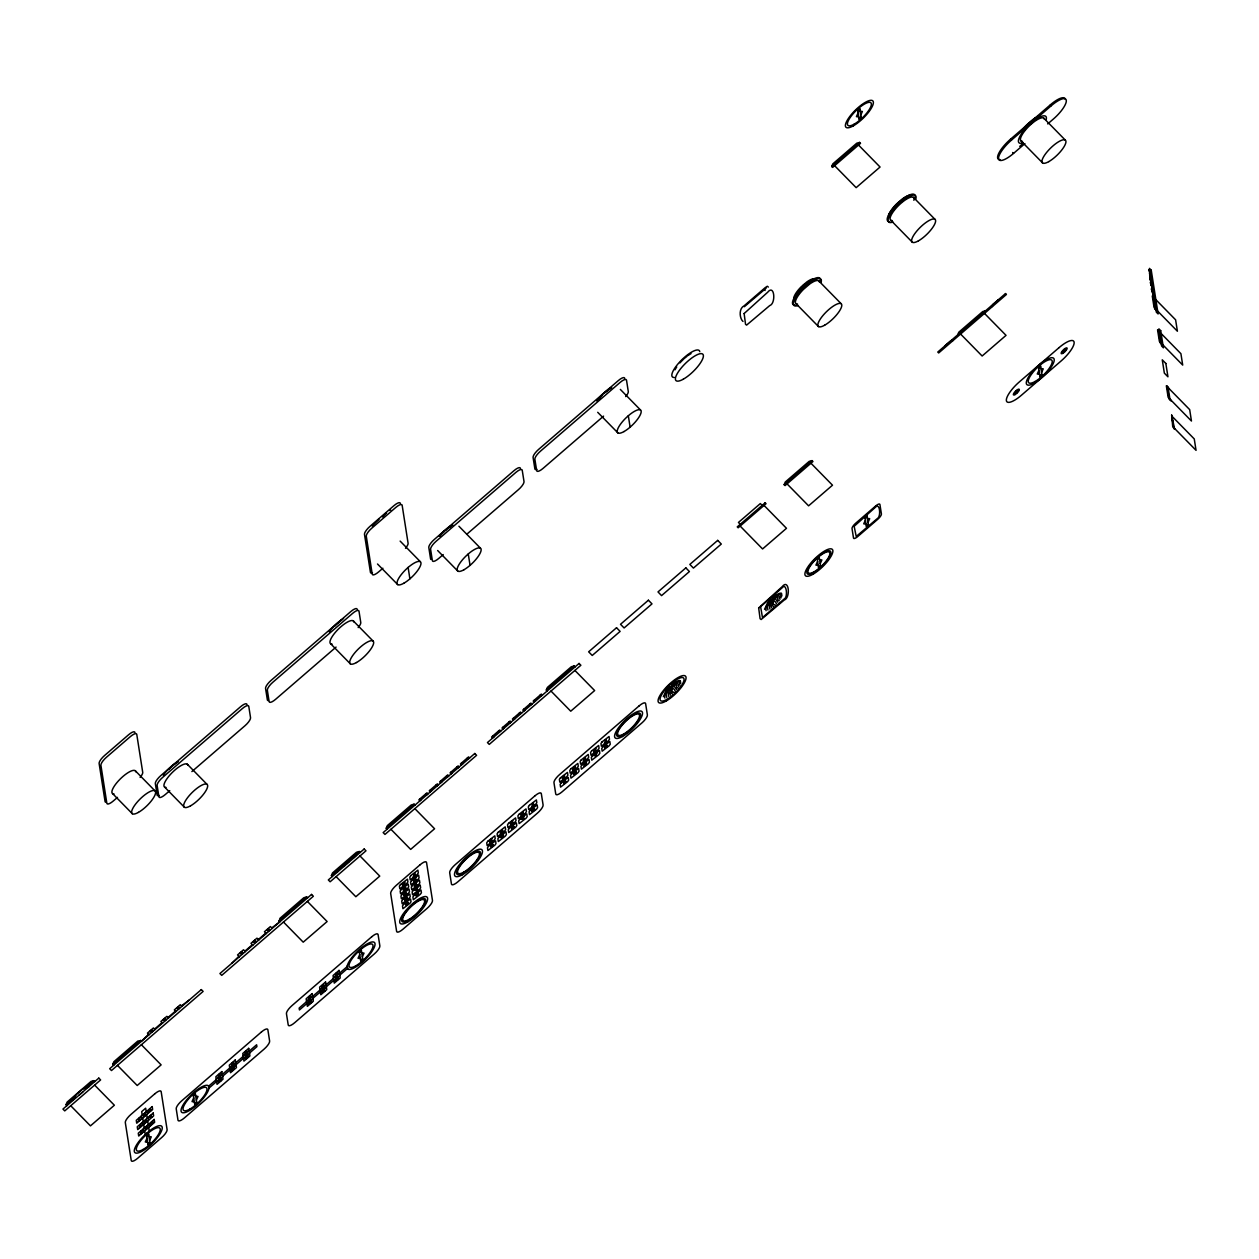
<?xml version="1.0" encoding="UTF-8"?>
<svg xmlns="http://www.w3.org/2000/svg" width="1259" height="1259" viewBox="0 0 1259 1259"><rect width="100%" height="100%" fill="white"/><g stroke="black" fill="none" stroke-linecap="round" stroke-linejoin="round"><path stroke-width="1.5" d="M1150.285 278.821L1150.852 279.592L1150.081 277.987M667.868 692.198L668.718 696.4M769.076 604.824L769.926 609.026M680.694 683.354L680.348 680.789M781.886 595.979L781.556 593.414M663.32 696.699L666.341 690.436L669.882 686.596M764.528 609.325L767.534 603.045L771.075 599.205M1152.788 289.617L1151.418 284.597M66.932 1105.622L66.035 1104.71L67.136 1102.081L91.041 1081.434L93.921 1080.631L94.818 1081.544M113.672 1065.271L112.775 1064.359L113.877 1061.715L137.782 1041.083L141.118 1040.737M279.246 921.478L279.891 918.393L303.797 897.746L306.677 896.943L307.574 897.856M332.313 876.5L331.416 875.587L332.502 872.959L356.407 852.312L359.303 851.509L360.2 852.422M387.142 829.162L386.245 828.249L387.347 825.605L411.252 804.973L414.132 804.171L415.029 805.083M547.209 690.955L546.312 690.042L547.397 687.414L571.303 666.766L574.198 665.964L575.095 666.877M831.727 166.503L832.829 163.875L856.734 143.227L859.614 142.424L860.511 143.337L832.624 167.416L831.727 166.503L859.614 142.424M784.168 484.684L785.254 482.04L809.159 461.408L812.055 460.605L812.952 461.518L785.065 485.596L784.168 484.684L812.055 460.605M957.706 334.847L958.791 332.219L982.697 311.571L985.592 310.768M1152.961 290.719L1151.906 289.664L1152.064 290.609M152.024 1031.861L152.732 1030.901L151.001 1030.602M165.48 1020.246L166.188 1019.302L164.441 1018.987M72.912 1100.476L76.469 1094.401L82.118 1089.523L88.854 1086.706M584.664 764.984L586.049 763.898L583.893 766.086L586.395 764.292L586.395 762.498L584.538 764.78M372.16 525.963L379.006 519.416M382.563 516.977L386.513 512.932M858.087 112.885L856.419 116.631L858.732 116.93M860.715 115.199L862.399 111.469L860.086 111.17M146.973 1138.23L145.304 1141.976L147.602 1142.259M149.601 1140.544L151.269 1136.814L148.971 1136.515M193.713 1097.864L192.045 1101.609L194.358 1101.908M196.341 1100.193L198.025 1096.447L195.712 1096.148M359.728 954.542L358.044 958.272L360.357 958.571M362.356 956.856L364.024 953.11L361.726 952.827M817.595 561.388L815.911 565.118L818.224 565.417M820.223 563.702L821.891 559.956L819.578 559.657M865.405 520.109L863.721 523.838L866.035 524.137M868.033 522.422L869.701 518.677L867.388 518.378M1038.943 370.272L1037.259 374.002L1039.572 374.301M1041.555 372.585L1043.239 368.84L1040.925 368.557M512.555 827.478L513.121 826.408L512.224 827.824M151.379 1123.39L150.765 1124.791L153.189 1123.012L151.174 1124.13L152.78 1121.218L150.545 1123.563L151.379 1123.374M219.334 1080.867L218.657 1082.268L221.222 1080.348L219.113 1081.591L220.829 1078.664L218.468 1081.103L219.334 1080.851M604.21 393.233L607.924 390.164A14.762 4.406 -44.4 0 1 610.646 388.417M804.595 286.564L805.587 285.636M1023.646 128.906A18.791 5.603 -44.4 0 1 1026.903 125.333L1034.127 119.101A18.791 5.603 -44.4 0 1 1037.589 116.867M1023.299 142.786A18.791 5.603 -44.4 0 1 1027.8 126.246L1035.024 120.014A18.791 5.603 -44.4 0 1 1046.166 119.652M85.266 1088.217L93.921 1080.631M857.82 111.107L859.803 109.391M859 118.708L860.999 116.993M117.496 797.372L113.279 801.007A8.058 2.408 -44.4 0 1 106.858 803.321L100.909 765.283A8.058 2.408 -44.4 0 1 106.433 757.273L130.338 736.625A8.058 2.408 -44.4 0 1 136.759 734.327L142.723 772.365A8.058 2.408 -44.4 0 1 140.111 777.401M382.878 568.25L378.66 571.885A8.058 2.408 -44.4 0 1 372.239 574.198L366.275 536.161A8.058 2.408 -44.4 0 1 371.814 528.151L395.719 507.503A8.058 2.408 -44.4 0 1 402.14 505.205L408.089 543.227A8.058 2.408 -44.4 0 1 405.492 548.279M169.76 790.683L165.322 794.508A8.058 2.408 -44.4 0 1 158.902 796.821L157.123 785.411A8.058 2.408 -44.4 0 1 162.647 777.401L242.326 708.597A8.058 2.408 -44.4 0 1 248.763 706.283L250.541 717.693A8.058 2.408 -44.4 0 1 245.017 725.703L191.887 771.578M336.059 647.095L275.564 699.343A8.058 2.408 -44.4 0 1 269.143 701.641L267.349 690.231A8.058 2.408 -44.4 0 1 272.873 682.221L352.567 613.416A8.058 2.408 -44.4 0 1 358.988 611.119L360.766 622.528A8.058 2.408 -44.4 0 1 358.17 627.58M443.231 554.574L438.793 558.398A8.058 2.408 -44.4 0 1 432.372 560.711L430.594 549.302A8.058 2.408 -44.4 0 1 436.118 541.276L515.797 472.487A8.058 2.408 -44.4 0 1 522.217 470.174L524.012 481.583A8.058 2.408 -44.4 0 1 518.488 489.594L466.837 534.194M603.58 416.131L543.085 468.364A8.058 2.408 -44.4 0 1 536.664 470.661L534.87 459.252A8.058 2.408 -44.4 0 1 540.394 451.241L620.089 382.453A8.058 2.408 -44.4 0 1 626.51 380.139L628.288 391.549A8.058 2.408 -44.4 0 1 625.692 396.601M744.321 306.724L766.101 288.185M802.943 285.62L804.942 283.904M898.564 203.061L900.563 201.346M1000.039 159.594A18.791 5.603 -44.4 0 1 1010.552 139.182L1050.399 104.796A18.791 5.603 -44.4 0 1 1065.382 99.414M1024.92 143.589L1013.542 153.409A18.791 5.603 -44.4 0 1 998.56 158.807A18.791 5.603 -44.4 0 1 1011.465 140.111L1051.296 105.709A18.791 5.603 -44.4 0 1 1066.279 100.327A18.791 5.603 -44.4 0 1 1053.39 119.023L1047.693 123.933M1019.759 146.359L1022.607 143.904M268.812 928.56L266.719 930.385M66.035 1104.71L74.8 1097.266M112.775 1064.359L140.678 1040.28M278.79 921.021L306.677 896.943M331.416 875.587L336.106 871.527M344.195 864.54L346.508 862.557M354.597 855.569L359.303 851.509M386.245 828.249L414.132 804.171M546.312 690.042L574.198 665.964M148.593 1034.284L141.307 1041.413M154.574 1029.122L162.033 1022.67M168.014 1017.508L175.489 1011.056M181.453 1005.91L189.385 999.914M238.895 956.305L231.876 963.214M244.875 951.143L252.351 944.706M258.315 939.544L265.791 933.092M271.771 927.93L279.954 921.714M404.013 889.421L405.492 888.146L403.887 888.602L403.588 890.853L403.258 888.76L405.949 887.674L404.045 889.657M146.689 1136.452L148.688 1134.721M193.445 1096.085L195.428 1094.37M359.445 952.748L361.443 951.033M573.616 768.777L575.095 767.486L573.49 767.959L573.191 770.209L572.861 768.116L575.536 767.03L573.648 768.997M500.956 832.199L502.435 830.909L500.83 831.381L500.531 833.631L500.216 831.538L502.892 830.452L500.988 832.419M817.311 559.594L819.31 557.879M865.122 518.315L867.121 516.599M1038.659 368.478L1040.658 366.762M216.233 1079.183L222.213 1074.037M229.689 1067.585L235.653 1062.423M243.129 1055.971L249.109 1050.809M306.551 1001.22L312.515 996.058M319.991 989.605L325.971 984.444M333.43 977.991L339.411 972.845M208.569 1086.265L216.296 1079.592M222.276 1074.431L229.752 1067.978M235.716 1062.816L243.192 1056.364M249.172 1051.202L256.631 1044.765L256.93 1046.654L249.471 1053.106M306.614 1001.613L299.138 1008.066L299.437 1009.97L306.897 1003.517M312.578 996.451L320.054 989.999M326.034 984.853L333.493 978.4M339.474 973.238L347.216 966.566M208.868 1088.169L216.595 1081.497M222.575 1076.335L230.035 1069.882M236.015 1064.721L243.491 1058.268M312.877 998.356L320.353 991.903M326.333 986.741L333.792 980.305M339.773 975.143L347.5 968.454M216.658 1081.89L222.638 1076.728M230.098 1070.276L236.078 1065.114M243.554 1058.662L249.534 1053.515M306.96 1003.911L312.94 998.749M320.416 992.312L326.396 987.15M333.855 980.698L339.836 975.536M147.885 1144.053L149.884 1142.338M194.626 1103.687L196.624 1101.971M360.641 960.365L362.639 958.634M818.507 567.195L820.49 565.48M866.318 525.916L868.301 524.2M1039.855 376.095L1041.838 374.364M445.875 529.945L442.192 533.265A14.762 4.406 -44.4 0 0 439.643 536.066M806.594 284.849L808.719 283.165M149.978 1109.903C150.938 1107.763 148.861 1109.116 148.609 1111.65C156.321 1107.243 145.824 1114.026 150.199 1109.982M150.986 1116.324C152.26 1114.372 149.585 1115.395 149.852 1117.583C154.857 1116.198 147.633 1118.621 151.206 1116.387M1151.245 285.384L1152.268 286.312M1151.403 280.804L1150.364 279.734L1151.45 284.817M1151.891 289.9L1153.559 294.59M404.58 884.133C397.419 887.752 410.229 876.909 402.424 885.99M389.409 510.446L390.652 509.989M742.999 321.454C739.6 318.653 738.498 308.486 744.148 305.795L765.189 287.65L767.298 286.265L768.352 287.068M1153.921 296.904L1152.284 296.022L1154.062 307.432L1156.014 310.218M1159.224 330.771L1157.572 329.889L1159.366 341.299L1161.317 344.085M1169.029 388.575L1166.338 385.821L1168.132 397.23L1170.964 400.929L1170.823 399.984M1171.673 415.108L1172.711 426.565L1174.663 429.335L1171.673 415.108L1173.766 428.422M774.49 604.871L775.292 604.918M673.282 692.245L674.1 692.308M778.188 600.496L779.274 600.685M676.98 687.87L678.066 688.059M776.457 603.722C775.308 600.244 771.861 599.725 771.956 604.792M675.249 691.097C674.1 687.619 670.654 687.099 670.764 692.167M775.544 599.001L777.763 602.164M674.336 686.375L676.555 689.554M773.545 606.508L772.035 605.437M672.337 693.882L670.827 692.812M1151.324 283.983L1151.182 285.274M1152.095 290.845L1152.237 291.758M779.998 599.331L779.242 597.569A7.916 2.361 -44.4 0 0 777.228 596.215A7.916 2.361 -44.4 0 0 771.405 600.464M678.79 686.706L678.034 684.943A7.916 2.361 -44.4 0 0 676.02 683.606A7.916 2.361 -44.4 0 0 670.197 687.839M771.704 607.798L770.366 604.965A6.09 1.81 -44.4 0 1 770.681 603.329A4.139 1.243 -44.4 0 1 774.143 599.74M670.496 695.173L669.159 692.34A6.09 1.81 -44.4 0 1 669.473 690.703A4.139 1.243 -44.4 0 1 672.951 687.131M1050.399 104.796L1051.296 105.709M1043.727 118.11L1065.271 140.079M1034.127 119.101L1035.024 120.014M1026.903 125.333L1027.8 126.246M1149.845 270.874L1148.806 269.804L1150.443 274.73M1148.885 270.355L1149.939 271.425M1021.112 141.008L1042.641 162.962M1149.325 273.124L1150.364 274.179M1150.616 275.831L1149.577 274.777L1151.23 279.687M1149.672 275.328L1150.71 276.382M1149.86 276.587L1149.766 278.884L1151.356 280.505M1150.096 278.082L1151.135 279.136M1150.443 280.285L1151.481 281.355M1010.552 139.182L1011.465 140.111M1151.922 284.109L1150.317 282.457L1151.324 285.872M1151.135 284.691L1152.174 285.762M1151.655 288.012L1152.693 289.066M1152.914 290.483L1151.324 288.862L1152.331 292.277M1152.001 290.215L1153.039 291.27M1152.426 292.969L1153.48 294.039M1012.645 152.496L1013.542 153.409M1155.872 299.689L1175.607 319.817L1177.401 331.227L1157.65 311.099M1161.176 333.541L1180.911 353.685L1182.705 365.094L1162.954 344.95M1168.132 387.662L1189.676 409.616L1191.455 421.025L1169.926 399.072M1172.727 416.981L1194.256 438.935L1196.05 450.344L1174.505 428.39M1172.491 420.349L1172.947 423.197M913.42 197.348L934.949 219.302M858.528 145.053L880.057 167.022L856.151 187.654L834.623 165.7M998.544 299.595L992.564 304.757M991.573 305.607L992.47 306.519M984.491 313.412L1006.035 335.366L982.13 356.014L960.586 334.044M890.79 220.231L912.319 242.2M951.725 340.009L952.622 340.921M950.734 340.874L944.754 346.036M818.696 280.82L841.122 303.687M796.066 303.702L818.507 326.585M764.182 289.57L765.079 290.483M810.953 463.233L832.498 485.203L808.593 505.835L787.048 483.881M764.056 505.426L786.482 528.308L762.576 548.955L740.15 526.073M762.151 505.378L760.357 503.553L738.451 522.454L740.245 524.295M620.341 389.424L640.532 410.009M597.71 412.307L617.901 432.907M458.937 526.246L480.466 548.2M574.907 670.433L594.641 690.562L570.736 711.209L551.001 691.065M437.644 550.513L457.835 571.098M400.142 541.102L420.333 561.687M542.346 695.173L541.291 694.102L533.202 701.09L534.257 702.144M540.142 695.094L541.181 696.164M534.367 700.083L535.405 701.153M531.943 704.143L530.905 703.089L522.815 710.06L523.854 711.13M529.74 704.08L530.779 705.134M523.964 709.069L525.003 710.123M377.511 564.001L397.702 584.585M521.541 713.129L520.502 712.059L512.413 719.046L513.452 720.101M519.337 713.05L520.392 714.121M513.562 718.039L514.616 719.109M511.138 722.099L510.1 721.045L502.011 728.017L503.049 729.087M508.951 722.037L509.989 723.091M503.175 727.025L504.214 728.08M500.752 731.086L499.697 730.015L491.608 737.003L492.662 738.057M498.548 731.007L499.587 732.077M492.773 735.996L493.811 737.066M353.26 620.86L373.01 640.988M469.591 757.981L468.553 756.911L460.464 763.898L461.502 764.968M467.388 757.918L468.427 758.972M461.612 762.907L462.651 763.961M459.189 766.951L458.15 765.897L450.061 772.884L451.1 773.939M456.986 766.888L458.04 767.959M330.629 643.742L350.38 663.871M451.21 771.877L452.249 772.947M448.786 775.937L447.748 774.867L439.659 781.855L440.697 782.925M446.599 775.874L447.637 776.929M440.823 780.863L441.862 781.918M438.384 784.908L437.345 783.853L429.256 790.841L430.31 791.895M436.196 784.845L437.235 785.915M430.421 789.834L431.459 790.904M427.997 793.894L426.958 792.824L418.869 799.811L419.908 800.881M425.794 793.831L426.832 794.885M420.018 798.82L421.057 799.874M414.841 808.624L434.575 828.752L410.67 849.4L390.935 829.272M359.995 855.978L379.746 876.107L355.841 896.738L336.09 876.61M355.494 856.482L354.456 855.428L346.367 862.399L347.405 863.469M353.307 856.419L354.346 857.489M347.531 861.408L348.57 862.462M345.092 865.468L344.053 864.398L335.964 871.385L337.003 872.44M342.904 865.405L343.943 866.46M337.129 870.378L338.167 871.448M187.261 764.182L206.995 784.326M307.385 901.413L327.12 921.541L303.214 942.173L283.48 922.044M164.63 787.08L184.365 807.208M135.217 770.681L154.951 790.825M272.212 928.387L270.417 926.561L264.453 931.723L266.247 933.549M268.025 929.236L268.985 930.212C271.031 928.213 267.915 933.187 267.475 929.724M258.772 940.001L256.978 938.16L250.997 943.321L252.791 945.163M112.586 793.579L132.321 813.707M255.215 940.032L253.264 941.984M254.586 940.851L255.546 941.826C257.607 939.812 254.507 944.769 254.035 941.323M245.332 951.599L243.522 949.774L237.558 954.936L239.352 956.761M241.775 951.631L239.824 953.598M241.146 952.465L242.09 953.425C244.152 951.426 241.051 956.384 240.579 952.937M181.91 1006.366L180.32 1004.745L174.34 1009.907L175.93 1011.528M178.542 1006.571L176.575 1008.522M177.897 1007.389L179.628 1007.688L178.92 1008.632M177.33 1007.861L178.463 1009.026M168.454 1017.964L166.865 1016.343L160.9 1021.505L162.49 1023.126M165.102 1018.185L163.119 1020.136M163.89 1019.475L165.023 1020.64M155.014 1029.579L153.425 1027.958L147.445 1033.12L149.034 1034.741M151.647 1029.799L149.679 1031.751M150.435 1031.09L151.584 1032.238M141.37 1044.734L161.121 1064.878L137.215 1085.51L117.465 1065.382M94.63 1085.101L114.364 1105.229L90.459 1125.876L70.724 1105.732M82.874 1091.868L78.892 1095.314M781.147 597.82L780.659 597.207A10.922 3.258 -44.4 0 0 776.976 595.381M679.939 685.195L679.451 684.597A10.922 3.258 -44.4 0 0 675.768 682.756M777.889 599.882L777.716 598.544A5.665 1.684 -44.4 0 0 772.507 600.26M676.681 687.272L676.524 685.919A5.665 1.684 -44.4 0 0 671.299 687.634M767.943 610.017L767.549 607.782A8.703 2.597 -44.4 0 1 770.13 601.912M666.751 697.392L666.341 695.173A8.703 2.597 -44.4 0 1 668.922 689.287M1167.99 386.702L1170.067 400.016M1150.002 274.273L1150.175 275.375M1152.331 289.161L1152.473 290.026M1153.118 294.118L1153.48 296.447M1153.024 295.991L1155.117 309.305M1158.327 329.858L1160.42 343.156M1167.093 385.789L1169.17 399.103M1063.981 349.719L1064.154 350.789M765.897 609.608L766.07 610.694M628.32 415.753L630.114 427.163M664.705 696.982L664.862 698.068M468.254 553.944L470.048 565.354M408.121 567.431L409.899 578.841M415.281 875.147L413.109 876.783M414.447 875.619L414.998 873.321L413.582 874.218L413.881 876.107M337.443 974.261L335.303 975.882M336.625 974.734L336.421 973.427C338.671 971.68 334.028 973.805 336.074 975.221M323.988 985.876L321.863 987.481M323.185 986.348L322.981 985.042C325.247 983.232 320.636 985.498 322.619 986.82M310.548 997.474L308.408 999.095M309.73 997.962L310.281 995.79L308.896 996.687L309.179 998.434M247.126 1052.225L245.001 1053.846M246.308 1052.713L246.103 1051.407C248.369 1049.66 243.727 1051.784 245.757 1053.185M233.686 1063.839L231.546 1065.46M232.868 1064.311L232.663 1063.021C234.945 1061.211 230.334 1063.477 232.317 1064.799M220.231 1075.454L218.106 1077.074M219.428 1075.926L219.223 1074.619C221.474 1072.873 216.831 1074.997 218.861 1076.414M147.051 1111.036L147.508 1113.885M148.058 1117.457L148.515 1120.305M149.066 1123.878L149.506 1126.726M146.217 1111.76L145.666 1108.188L141.685 1111.634L142.236 1115.206M146.673 1114.608L147.224 1118.181M147.681 1121.029L148.232 1124.602M148.672 1127.45L149.254 1131.133M142.676 1118.055L143.243 1121.612M143.683 1124.476L144.25 1128.033M144.691 1130.881L145.273 1134.579M141.401 1115.915L141.842 1118.779M142.409 1122.336L142.849 1125.184M143.416 1128.756L143.856 1131.605M168.627 769.579A18.791 5.603 -44.4 0 1 178.196 761.758M163.277 775.229A16.115 4.8 -44.4 0 1 177.55 761.868M246.969 704.458A8.058 2.408 -44.4 0 0 240.532 706.771L160.853 775.56A8.058 2.408 -44.4 0 0 155.329 783.57L157.107 794.98A8.058 2.408 -44.4 0 0 159.185 795.483M166.031 787.426A16.115 4.8 -44.4 0 1 171.979 772.79A16.115 4.8 -44.4 0 1 187.89 765.315M106.086 802.219A8.058 2.408 -44.4 0 1 105.064 801.479L99.115 763.458A8.058 2.408 -44.4 0 1 104.639 755.447L128.544 734.8A8.058 2.408 -44.4 0 1 134.965 732.502M113.987 793.925A16.115 4.8 -44.4 0 1 119.935 779.29A16.115 4.8 -44.4 0 1 135.846 771.814M334.642 626.242A18.791 5.603 -44.4 0 1 341.866 620.01M329.276 631.908A16.115 4.8 -44.4 0 1 343.565 618.547M357.194 609.293A8.058 2.408 -44.4 0 0 350.773 611.591L271.078 680.395A8.058 2.408 -44.4 0 0 265.555 688.405L267.349 699.815A8.058 2.408 -44.4 0 0 268.372 700.555M332.046 644.089A16.115 4.8 -44.4 0 1 337.994 629.469A16.115 4.8 -44.4 0 1 353.905 621.977M430.893 559.437A8.058 2.408 -44.4 0 1 430.578 558.87L428.8 547.46A8.058 2.408 -44.4 0 1 434.324 539.45L514.002 470.661A8.058 2.408 -44.4 0 1 520.423 468.348M439.879 535.83A18.791 5.603 -44.4 0 1 444.474 531.188M445.67 530.118A18.791 5.603 -44.4 0 1 452.784 524.987M439.076 536.082A16.115 4.8 -44.4 0 1 441.862 533.013L448.047 527.678A16.115 4.8 -44.4 0 1 451.021 525.758M447.858 528.371A14.762 4.406 -44.4 0 1 450.58 526.608M400.346 503.364A8.058 2.408 -44.4 0 0 393.925 505.677L370.02 526.325A8.058 2.408 -44.4 0 0 364.481 534.335L370.445 572.357A8.058 2.408 -44.4 0 0 372.507 572.861M624.716 378.314A8.058 2.408 -44.4 0 0 618.295 380.611L538.6 449.416A8.058 2.408 -44.4 0 0 533.076 457.426L534.87 468.836A8.058 2.408 -44.4 0 0 536.932 469.339M598.906 398.835A18.791 5.603 -44.4 0 1 602.164 395.263M605.736 391.927A18.791 5.603 -44.4 0 1 611.732 387.457M596.797 400.929A16.115 4.8 -44.4 0 1 601.928 394.822L608.113 389.487A16.115 4.8 -44.4 0 1 611.087 387.567M599.693 397.86A14.762 4.406 -44.4 0 1 602.258 395.058M672.778 692.057A16.902 5.036 -44.4 0 1 672.18 689.177M664.894 696.07A9.93 2.959 -44.4 0 1 667.223 690.294A9.93 2.959 -44.4 0 1 674.619 683.448M671.708 684.943A11.331 3.384 -44.4 0 1 679.797 680.505M766.101 608.695A9.93 2.959 -44.4 0 1 768.431 602.919A9.93 2.959 -44.4 0 1 775.812 596.074M773.986 604.682A16.902 5.036 -44.4 0 1 773.372 601.802M772.916 597.569A11.331 3.384 -44.4 0 1 781.005 593.131M674.257 377.464A18.791 5.603 -44.4 0 1 681.198 360.404A18.791 5.603 -44.4 0 1 699.768 351.67M675.013 369.8A16.115 4.8 -44.4 0 1 676.728 366.983M679.954 362.907A16.115 4.8 -44.4 0 1 683.889 358.925M684.927 358.012A16.115 4.8 -44.4 0 1 687.021 356.297M688.043 355.526A16.115 4.8 -44.4 0 1 691.018 353.622M797.482 304.048A16.115 4.8 -44.4 0 1 803.415 289.428L809.616 284.078A16.115 4.8 -44.4 0 1 819.326 281.937M794.933 305.103A18.791 5.603 -44.4 0 1 803.635 286.312A18.791 5.603 -44.4 0 1 820.223 281.434M798.253 305.481A18.791 5.603 -44.4 0 1 802.77 288.94A18.791 5.603 -44.4 0 1 821.12 282.346M793.737 298.965A14.762 4.406 -44.4 0 1 801.07 286.91L806.736 282.016A14.762 4.406 -44.4 0 1 815.045 279.026M892.19 220.577A16.115 4.8 -44.4 0 1 899.65 204.477A16.115 4.8 -44.4 0 1 913.877 200.291M892.977 222.009A18.791 5.603 -44.4 0 1 897.478 205.469A18.791 5.603 -44.4 0 1 915.844 198.875M889.641 221.631A18.791 5.603 -44.4 0 1 898.344 202.841A18.791 5.603 -44.4 0 1 914.947 197.962M888.524 215.446A16.115 4.8 -44.4 0 1 896.345 204.115L902.53 198.78A16.115 4.8 -44.4 0 1 911.626 195.507M1022.513 141.354A16.115 4.8 -44.4 0 1 1028.461 126.718A16.115 4.8 -44.4 0 1 1044.372 119.243M1021.537 130.999A16.115 4.8 -44.4 0 1 1026.667 124.893L1032.852 119.558A16.115 4.8 -44.4 0 1 1038.439 116.395M414.148 880.907L416.304 879.789L413.597 881.662L413.644 879.962L415.879 877.964L414.148 880.907M511.091 823.669L513.247 822.552L510.54 824.44L510.603 822.725L512.822 820.726L511.091 823.669M583.751 760.247L585.907 759.13L583.153 760.908L585.482 757.304L583.751 760.247M414.353 886.226C421.466 881.725 411.583 890.003 416.556 882.889C411.394 887.296 418.334 881.819 414.353 886.226M489.72 841.988C497.037 837.392 486.792 845.843 491.923 838.651C486.761 843.058 493.701 837.581 489.72 841.988M562.38 778.566C569.54 774.017 559.547 782.437 564.583 775.229C559.421 779.636 566.361 774.159 562.38 778.566M143.227 1115.269L145.367 1115.033L143.29 1117.111L145.95 1114.813L143.888 1115.049L145.556 1112.909L143.274 1115.112M144.234 1121.69L146.374 1121.454L144.297 1123.516L146.957 1121.218L144.816 1121.344L146.548 1119.33L144.234 1121.69M145.241 1128.111L147.382 1127.875L145.289 1129.937L147.964 1127.639L145.824 1127.749L147.555 1125.751L145.241 1128.111M218.216 1078.333L220.356 1078.097L218.263 1080.159L220.923 1077.861L218.798 1077.972L220.53 1075.957L218.216 1078.333M231.656 1066.719L233.796 1066.483L231.719 1068.545L234.379 1066.247L232.317 1066.483L233.969 1064.359L231.656 1066.719M245.096 1055.105L247.252 1054.869L245.159 1056.946L247.818 1054.649L245.757 1054.885L247.425 1052.744L245.096 1055.105M308.518 1000.354L310.658 1000.118L308.581 1002.18L311.241 999.882L309.116 1000.008L310.847 997.994L308.518 1000.354M321.958 988.74L324.114 988.504L322.021 990.581L324.68 988.284L322.556 988.394L324.287 986.379L321.958 988.74M335.413 977.141L337.554 976.905L335.476 978.967L338.136 976.669L335.996 976.779L337.727 974.765L335.413 977.141M520.911 814.148L523.099 813.896L520.974 816.005L523.681 813.66L521.588 813.912L523.288 811.725L520.911 814.148M593.571 750.726L595.759 750.474L593.634 752.583L596.341 750.238L594.169 750.364L595.932 748.302L593.571 750.726M403.84 895.322C409.332 894.268 405.288 890.003 403.84 895.322M531.975 811.158C537.373 810.277 533.438 805.807 531.975 811.158M604.635 747.736C610.127 746.681 606.083 742.417 604.635 747.736M232.553 1069.867L234.63 1068.466L232.018 1070.606L233.623 1068.419L232.553 1069.867M246.009 1058.268L248.117 1057.135L245.458 1059.008L245.521 1057.403L247.724 1055.451L246.009 1058.268M309.415 1003.502L311.54 1002.384L308.88 1004.257L308.943 1002.652L311.13 1000.7L309.462 1003.392M322.871 991.903L324.979 990.77L322.273 992.533L324.586 989.086L322.902 991.777M336.31 980.289L338.419 979.156L335.728 980.934L338.026 977.472L336.358 980.163M418.523 893.276C417.406 898.58 412.779 895.086 418.523 893.276M503.506 835.095C502.388 840.398 497.761 836.905 503.506 835.095M576.166 771.673C575.048 776.976 570.421 773.482 576.166 771.673M407.475 898.108C402.675 904.812 405.854 894.645 407.475 898.108M514.05 826.943C509.281 833.615 512.444 823.449 514.05 826.943M231.908 1069.363L234.268 1067.065L231.908 1069.363M405.241 899.949L406.83 898.501L405.241 899.949M511.799 828.768L513.452 827.431L511.799 828.768M406.626 897.667L405.193 899.068L406.626 897.667M585.844 763.08L584.412 764.465L585.844 763.08M208.978 1086.989L208.774 1089.129A18.791 5.603 -44.4 0 1 187.89 1111.382A18.791 5.603 -44.4 0 1 186.175 1100.476A18.791 5.603 -44.4 0 1 208.239 1085.683L208.978 1086.989M347.295 965.606L347.846 969.052A18.791 5.603 -44.4 0 0 369.894 954.243A18.791 5.603 -44.4 0 0 368.179 943.337A18.791 5.603 -44.4 0 0 347.295 965.606M408.184 902.908C405.319 909.439 404.737 900.704 408.184 902.908M493.166 844.726C490.318 851.257 489.72 842.523 493.166 844.726M565.826 781.304C563.041 787.756 562.38 779.101 565.826 781.304M407.586 903.537C405.524 907.818 406.09 900.626 407.586 903.537M492.584 845.356C490.475 849.636 491.089 842.46 492.584 845.356M565.244 781.933C563.119 786.277 563.749 779.006 565.244 781.933M416.32 894.976L417.925 893.78L416.32 894.976M501.318 836.794L502.829 835.441L501.318 836.794M573.962 773.372L575.473 772.019L573.962 773.372M744.132 313.538L745.533 324.303L746.603 325.105L769.737 305.575C776.111 303.639 774.584 283.543 767.66 292.261L744.132 313.538M758.673 607.94L760.09 618.72L761.144 619.522L784.294 599.976C790.668 598.041 789.125 577.96 782.201 586.663L758.673 607.94M760.609 606.665L762.482 617.571L784.121 599.048C788.307 597.427 786.34 582.114 782.327 587.638L760.609 606.665M854.153 526.309L856.214 536.46L877.366 518.535C881.206 516.757 879.915 502.199 875.587 507.125L854.153 526.309M406.075 893.607L404.517 895.165L406.075 893.607M534.209 809.443L532.746 811.032L534.209 809.443M606.869 746.02L605.406 747.61L606.869 746.02M400.456 884.558L399.386 886.1L399.811 888.854L406.83 883.425L407.9 881.882L407.475 879.128L400.456 884.558M401.228 889.515L400.157 891.073L400.598 893.827L407.617 888.398L408.687 886.84L408.246 884.086L401.228 889.515M410.859 875.572L409.789 877.13L410.214 879.884L417.233 874.454L418.303 872.896L417.878 870.142L410.859 875.572M402.014 894.488L400.944 896.03L401.369 898.784L408.388 893.355L409.458 891.797L409.033 889.043L402.014 894.488M411.63 880.545L410.56 882.087L411.001 884.841L418.004 879.411L419.074 877.869L418.649 875.099L411.63 880.545M402.786 899.445L401.715 900.988L402.156 903.757L409.175 898.312L410.229 896.77L409.804 894.016L402.786 899.445M412.401 885.502L411.331 887.044L411.772 889.814L418.791 884.369L419.861 882.827L419.42 880.072L412.401 885.502M403.557 904.403L402.487 905.961L402.927 908.715L409.946 903.285L411.016 901.727L410.576 898.973L403.557 904.403M413.188 890.459L412.118 892.017L412.543 894.771L419.562 889.342L420.632 887.784L420.207 885.03L413.188 890.459M413.959 895.432L412.889 896.975L413.33 899.729L420.349 894.299L421.419 892.757L420.978 890.003L413.959 895.432M487.784 841.264L486.714 842.806L487.139 845.576L494.157 840.131L495.228 838.588L494.803 835.834L487.784 841.264M488.555 846.221L487.485 847.779L487.91 850.533L494.929 845.104L495.999 843.546L495.574 840.792L488.555 846.221M498.171 832.293L497.1 833.836L497.541 836.59L504.56 831.16L505.63 829.602L505.189 826.848L498.171 832.293M498.957 837.251L497.887 838.793L498.312 841.563L505.331 836.118L506.401 834.575L505.976 831.821L498.957 837.251M508.573 823.307L507.503 824.85L507.944 827.619L514.962 822.174L516.033 820.632L515.592 817.878L508.573 823.307M509.344 828.265L508.29 829.823L508.715 832.577L515.734 827.147L516.804 825.589L516.363 822.835L509.344 828.265M518.976 814.337L517.905 815.879L518.33 818.633L525.349 813.204L526.419 811.646L525.994 808.892L518.976 814.337M519.747 819.294L518.677 820.837L519.117 823.606L526.136 818.161L527.206 816.619L526.766 813.865L519.747 819.294M529.378 805.351L528.308 806.909L528.733 809.663L535.752 804.218L536.822 802.675L536.397 799.921L529.378 805.351M530.149 810.308L529.079 811.866L529.504 814.62L536.523 809.191L537.593 807.633L537.168 804.879L530.149 810.308M560.428 777.842L559.358 779.384L559.799 782.154L566.818 776.709L567.888 775.166L567.447 772.412L560.428 777.842M561.215 782.799L560.145 784.357L560.57 787.111L567.589 781.682L568.659 780.124L568.234 777.37L561.215 782.799M570.831 768.871L569.76 770.414L570.201 773.168L577.22 767.738L578.29 766.18L577.85 763.426L570.831 768.871M571.602 773.829L570.547 775.371L570.972 778.141L577.991 772.696L579.061 771.153L578.621 768.399L571.602 773.829M581.233 759.885L580.163 761.427L580.588 764.197L587.607 758.752L588.677 757.21L588.252 754.456L581.233 759.885M582.004 764.842L580.934 766.401L581.375 769.155L588.394 763.725L589.464 762.167L589.023 759.413L582.004 764.842M591.636 750.915L590.565 752.457L590.99 755.211L598.009 749.782L599.079 748.224L598.654 745.47L591.636 750.915M592.407 755.872L591.337 757.414L591.761 760.184L598.78 754.739L599.851 753.197L599.426 750.443L592.407 755.872M602.022 741.929L600.952 743.487L601.393 746.241L608.412 740.796L609.482 739.253L609.041 736.499L602.022 741.929M602.809 746.886L601.739 748.444L602.164 751.198L609.183 745.769L610.253 744.211L609.828 741.457L602.809 746.886M147.24 1132.738L143.668 1136.074A18.791 5.603 -44.4 0 0 137.467 1153.071A18.791 5.603 -44.4 0 0 160.302 1133.336A18.791 5.603 -44.4 0 0 150.891 1129.842L147.24 1132.738M859.661 108.431L857.662 110.147L859.157 119.668L861.14 117.937L859.661 108.431M616.532 627.737L588.645 651.816L592.234 655.467L620.12 631.389L616.532 627.737M648.401 600.213L620.514 624.291L624.102 627.958L651.989 603.879L648.401 600.213M685.856 567.872L658.001 591.919L661.557 595.617L689.413 571.555L685.856 567.872M717.709 540.379L689.838 564.425L693.426 568.092L721.297 544.045L717.709 540.379M1005.516 293.567L937.782 352.048L938.679 352.961L1006.413 294.48L1005.516 293.567M98.8 1078.113L62.95 1109.069L64.744 1110.894L100.61 1079.939L98.8 1078.113M201.33 989.59L109.69 1068.702L111.484 1070.543L203.124 991.415L201.33 989.59M311.555 894.425L219.932 973.537L221.726 975.363L313.349 896.251L311.555 894.425M364.181 848.991L328.331 879.947L330.126 881.772L365.976 850.816L364.181 848.991M474.8 753.48L383.161 832.592L384.955 834.434L476.594 755.306L474.8 753.48M579.077 663.446L487.453 742.558L489.247 744.384L580.871 665.271L579.077 663.446M765.142 502.797L737.255 526.876L738.152 527.789L766.039 503.71L765.142 502.797M154.731 1093.882L130.826 1114.53A8.058 2.408 -44.4 0 0 125.302 1122.54L131.251 1160.578A8.058 2.408 -44.4 0 0 137.672 1158.264L161.577 1137.632A8.058 2.408 -44.4 0 0 167.101 1129.606L161.152 1091.584A8.058 2.408 -44.4 0 0 154.731 1093.882M420.113 864.76L396.207 885.407A8.058 2.408 -44.4 0 0 390.668 893.418L396.632 931.455A8.058 2.408 -44.4 0 0 403.053 929.142L426.958 908.494A8.058 2.408 -44.4 0 0 432.482 900.484L426.533 862.462A8.058 2.408 -44.4 0 0 420.113 864.76M152.197 1106.598L136.255 1120.353L136.712 1123.217L152.638 1109.447L152.197 1106.598M139.041 1118.401L138.915 1120.62C136.35 1123.091 142.11 1118.102 139.434 1120.164L139.938 1117.961L139.041 1118.401M153.205 1113.019L137.262 1126.774L137.719 1129.622L153.645 1115.867L153.205 1113.019M140.048 1124.822L139.922 1127.041C137.357 1129.512 143.117 1124.523 140.441 1126.585L140.945 1124.381L140.142 1124.901M417.61 887.642L414.872 890.365L417.673 889.971L415.376 889.861L417.61 887.642M154.212 1119.44L138.27 1133.194L138.71 1136.043L154.652 1122.288L154.212 1119.44M141.055 1131.243L140.929 1133.462C138.364 1135.917 144.124 1130.944 141.449 1133.006L141.937 1130.802L141.055 1131.243M261.416 1031.987L181.737 1100.791A8.058 2.408 -44.4 0 0 176.213 1108.801L177.991 1120.211A8.058 2.408 -44.4 0 0 184.412 1117.913L264.107 1049.109A8.058 2.408 -44.4 0 0 269.631 1041.099L267.852 1029.689A8.058 2.408 -44.4 0 0 261.416 1031.987M371.657 936.822L291.962 1005.626A8.058 2.408 -44.4 0 0 286.438 1013.637L288.232 1025.046A8.058 2.408 -44.4 0 0 294.653 1022.733L374.332 953.929A8.058 2.408 -44.4 0 0 379.856 945.918L378.078 934.508A8.058 2.408 -44.4 0 0 371.657 936.822M534.886 795.877L455.207 864.681A8.058 2.408 -44.4 0 0 449.683 872.692L451.462 884.101A8.058 2.408 -44.4 0 0 457.883 881.788L537.577 812.999A8.058 2.408 -44.4 0 0 543.101 804.989L541.307 793.579A8.058 2.408 -44.4 0 0 534.886 795.877M639.179 705.843L559.484 774.647A8.058 2.408 -44.4 0 0 553.96 782.657L555.754 794.067A8.058 2.408 -44.4 0 0 562.175 791.754L641.854 722.965A8.058 2.408 -44.4 0 0 647.378 714.939L645.599 703.529A8.058 2.408 -44.4 0 0 639.179 705.843M148.531 1133.777L146.548 1135.492L148.043 1144.998L150.026 1143.282L148.531 1133.777M195.287 1093.41L193.288 1095.141L194.783 1104.647L196.766 1102.915L195.287 1093.41M361.286 950.089L359.303 951.804L360.782 961.309L362.781 959.594L361.286 950.089M875.635 506.008L855.711 523.209A5.366 1.605 -44.4 0 0 852.028 528.544L853.508 538.049A5.366 1.605 -44.4 0 0 857.788 536.507L877.712 519.322A5.366 1.605 -44.4 0 0 881.41 513.971L879.915 504.466A5.366 1.605 -44.4 0 0 875.635 506.008M1059.134 347.578L1019.286 381.965A18.791 5.603 -44.4 0 0 1006.382 400.661A18.791 5.603 -44.4 0 0 1021.379 395.279L1061.211 360.877A18.791 5.603 -44.4 0 0 1074.116 342.196A18.791 5.603 -44.4 0 0 1059.134 347.578M605.217 740.166L605.06 742.464C602.29 745.092 608.49 739.741 605.626 741.96L606.177 739.678L605.39 740.245M221.82 1071.582L215.856 1076.728L217.036 1084.345L223.016 1079.183L221.82 1071.582M235.276 1059.968L229.295 1065.13L230.491 1072.731L236.472 1067.569L235.276 1059.968M248.715 1048.354L242.751 1053.515L243.931 1061.117L249.912 1055.971L248.715 1048.354M312.138 993.603L306.157 998.765L307.353 1006.366L313.334 1001.204L312.138 993.603M325.577 981.989L319.613 987.15L320.793 994.767L326.773 989.605L325.577 981.989M339.033 970.39L333.053 975.536L334.249 983.153L340.213 977.991L339.033 970.39M532.557 803.588L532.4 805.886C529.646 808.514 535.846 803.163 532.966 805.382L533.517 803.1L532.557 803.588M819.153 556.919L817.17 558.65L818.649 568.155L820.648 566.424L819.153 556.919M866.963 515.639L864.98 517.37L866.46 526.876L868.458 525.16L866.963 515.639M1040.501 365.818L1038.502 367.534L1039.997 377.039L1041.996 375.324L1040.501 365.818M596.829 753.055L594.091 755.778L596.892 755.384L594.594 755.258L596.829 753.055M1016.658 390.589L1014.14 394.224L1016.989 392.729L1018.547 389.897L1016.784 391.423L1016.658 390.589M1064.469 349.31L1061.951 352.945L1064.799 351.45L1066.357 348.633L1064.595 350.144L1064.469 349.31M524.169 816.477L521.431 819.2L524.248 818.791L521.934 818.68L524.169 816.477M1151.245 270.213L1149.451 268.387L1156.313 312.122L1158.107 313.947L1151.245 270.213M1160.719 330.692L1158.925 328.867L1161.601 345.973L1163.395 347.814L1160.719 330.692M1165.85 363.489L1162.262 359.822L1164.355 373.136L1167.943 376.803L1165.85 363.489M190.487 805.87A16.115 4.8 -44.4 0 0 207.641 785.443A16.115 4.8 -44.4 0 0 188.929 795.987A16.115 4.8 -44.4 0 0 190.487 805.87M138.443 812.37A16.115 4.8 -44.4 0 0 155.597 791.942A16.115 4.8 -44.4 0 0 136.885 802.487A16.115 4.8 -44.4 0 0 138.443 812.37M356.486 662.533A16.115 4.8 -44.4 0 0 373.64 642.106A16.115 4.8 -44.4 0 0 354.944 652.65A16.115 4.8 -44.4 0 0 356.486 662.533M408.467 920.36A16.115 4.8 -44.4 0 0 425.621 899.949A16.115 4.8 -44.4 0 0 406.909 910.477A16.115 4.8 -44.4 0 0 408.467 920.36M407.586 922.044A18.791 5.603 -44.4 0 0 427.604 898.218A18.791 5.603 -44.4 0 0 405.791 910.525A18.791 5.603 -44.4 0 0 407.586 922.044M408.892 919.511A14.762 4.406 -44.4 0 0 424.613 900.814A14.762 4.406 -44.4 0 0 407.475 910.462A14.762 4.406 -44.4 0 0 408.892 919.511M143.085 1149.483A16.115 4.8 -44.4 0 0 160.239 1129.071A16.115 4.8 -44.4 0 0 141.543 1139.615A16.115 4.8 -44.4 0 0 143.085 1149.483M355.841 965.795A16.115 4.8 -44.4 0 0 372.994 945.383A16.115 4.8 -44.4 0 0 354.283 955.911A16.115 4.8 -44.4 0 0 355.841 965.795M623.362 734.815A16.115 4.8 -44.4 0 0 640.516 714.404A16.115 4.8 -44.4 0 0 621.804 724.948A16.115 4.8 -44.4 0 0 623.362 734.815M622.497 736.499A18.791 5.603 -44.4 0 0 642.499 712.688A18.791 5.603 -44.4 0 0 620.687 724.979A18.791 5.603 -44.4 0 0 622.497 736.499M623.787 733.966A14.762 4.406 -44.4 0 0 639.509 715.269A14.762 4.406 -44.4 0 0 622.371 724.916A14.762 4.406 -44.4 0 0 623.787 733.966M463.296 873.022A16.115 4.8 -44.4 0 0 480.45 852.595A16.115 4.8 -44.4 0 0 461.754 863.139A16.115 4.8 -44.4 0 0 463.296 873.022M462.431 874.706A18.791 5.603 -44.4 0 0 482.449 850.879A18.791 5.603 -44.4 0 0 460.621 863.17A18.791 5.603 -44.4 0 0 462.431 874.706M463.737 872.172A14.762 4.406 -44.4 0 0 479.443 853.46A14.762 4.406 -44.4 0 0 462.321 863.123A14.762 4.406 -44.4 0 0 463.737 872.172M189.826 1109.132A16.115 4.8 -44.4 0 0 206.98 1088.705A16.115 4.8 -44.4 0 0 188.283 1099.249A16.115 4.8 -44.4 0 0 189.826 1109.132M463.957 569.745A16.115 4.8 -44.4 0 0 481.111 549.333A16.115 4.8 -44.4 0 0 462.399 559.877A16.115 4.8 -44.4 0 0 463.957 569.745M403.809 583.247A16.115 4.8 -44.4 0 0 420.962 562.82A16.115 4.8 -44.4 0 0 402.266 573.364A16.115 4.8 -44.4 0 0 403.809 583.247M624.008 431.554A16.115 4.8 -44.4 0 0 641.161 411.142A16.115 4.8 -44.4 0 0 622.465 421.671A16.115 4.8 -44.4 0 0 624.008 431.554M666.011 701.09A18.791 5.603 -44.4 0 0 686.029 677.263A18.791 5.603 -44.4 0 0 664.201 689.554A18.791 5.603 -44.4 0 0 666.011 701.09M666.877 699.406A16.115 4.8 -44.4 0 0 684.03 678.979A16.115 4.8 -44.4 0 0 665.334 689.523A16.115 4.8 -44.4 0 0 666.877 699.406M683.338 379.164A18.791 5.603 -44.4 0 0 703.356 355.337A18.791 5.603 -44.4 0 0 681.528 367.628A18.791 5.603 -44.4 0 0 683.338 379.164M813.707 572.64A16.115 4.8 -44.4 0 0 830.861 552.213A16.115 4.8 -44.4 0 0 812.149 562.757A16.115 4.8 -44.4 0 0 813.707 572.64M814.132 571.791A14.762 4.406 -44.4 0 0 829.854 553.079A14.762 4.406 -44.4 0 0 812.716 562.742A14.762 4.406 -44.4 0 0 814.132 571.791M812.842 574.324A18.791 5.603 -44.4 0 0 832.844 550.498A18.791 5.603 -44.4 0 0 811.032 562.789A18.791 5.603 -44.4 0 0 812.842 574.324M824.614 325.231A16.115 4.8 -44.4 0 0 841.767 304.82A16.115 4.8 -44.4 0 0 823.071 315.364A16.115 4.8 -44.4 0 0 824.614 325.231M854.2 124.153A16.115 4.8 -44.4 0 0 871.354 103.726A16.115 4.8 -44.4 0 0 852.658 114.27A16.115 4.8 -44.4 0 0 854.2 124.153M853.334 125.837A18.791 5.603 -44.4 0 0 873.353 102.01A18.791 5.603 -44.4 0 0 851.525 114.301A18.791 5.603 -44.4 0 0 853.334 125.837M918.441 240.847A16.115 4.8 -44.4 0 0 935.594 220.435A16.115 4.8 -44.4 0 0 916.882 230.964A16.115 4.8 -44.4 0 0 918.441 240.847M1048.763 161.624A16.115 4.8 -44.4 0 0 1065.917 141.197A16.115 4.8 -44.4 0 0 1047.205 151.741A16.115 4.8 -44.4 0 0 1048.763 161.624M1035.055 381.524A16.115 4.8 -44.4 0 0 1052.209 361.113A16.115 4.8 -44.4 0 0 1033.497 371.641A16.115 4.8 -44.4 0 0 1035.055 381.524M1034.174 383.208A18.791 5.603 -44.4 0 0 1054.192 359.382A18.791 5.603 -44.4 0 0 1032.38 371.688A18.791 5.603 -44.4 0 0 1034.174 383.208M1015.037 394.586A4.029 1.196 -44.4 0 0 1019.334 389.487A4.029 1.196 -44.4 0 0 1014.66 392.116A4.029 1.196 -44.4 0 0 1015.037 394.586M1062.848 353.307A4.029 1.196 -44.4 0 0 1067.144 348.208A4.029 1.196 -44.4 0 0 1062.47 350.836A4.029 1.196 -44.4 0 0 1062.848 353.307"/></g></svg>
